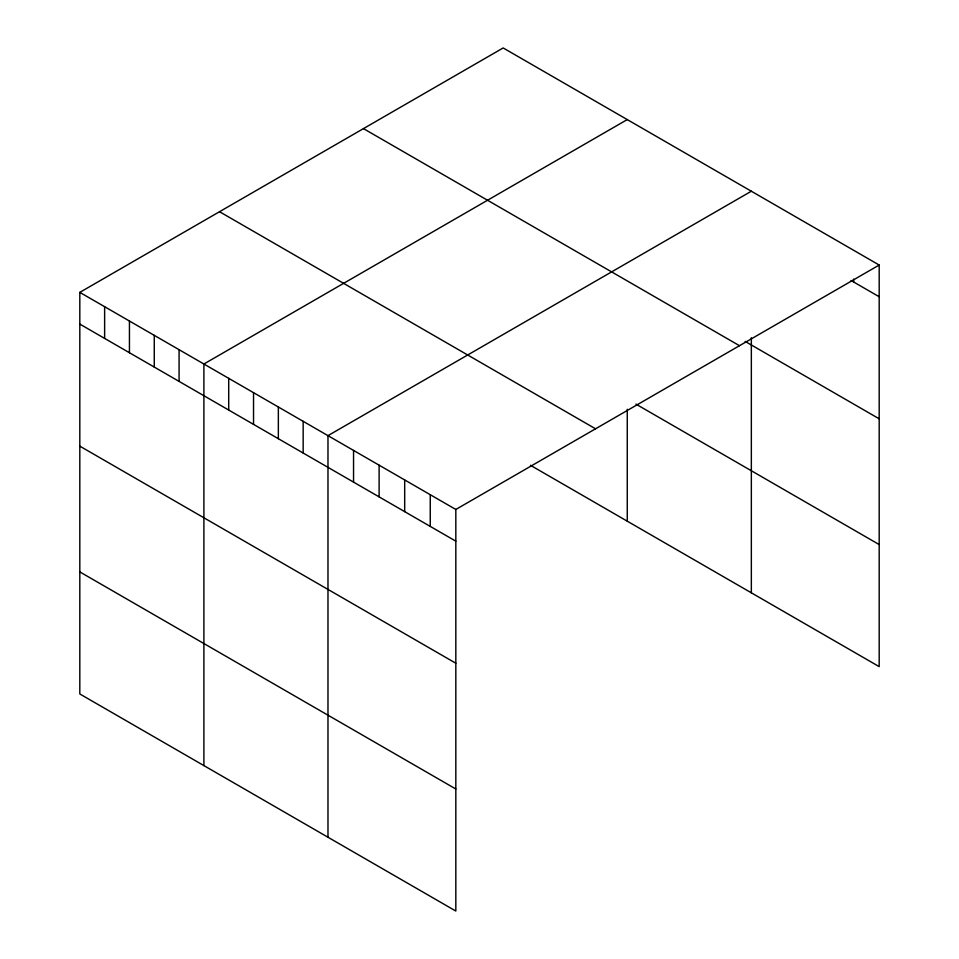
<?xml version="1.0" encoding="UTF-8"?>
<svg xmlns="http://www.w3.org/2000/svg" width="959" height="959" viewBox="0 0 959 959"><rect width="100%" height="100%" fill="white"/><g stroke="black" fill="none" stroke-linecap="round" stroke-linejoin="round"><path stroke-width="1.44" d="M79.813 292.375L455.825 509.469L455.825 911.05L79.813 693.956L79.813 292.375L503.175 47.95L879.187 265.044L879.187 666.625L530.471 465.295M627.258 119.587L203.895 364.012L203.895 765.606M751.341 191.225L327.978 435.65L327.978 837.243M455.825 509.469L879.187 265.044M851.065 280.507L879.187 296.739M745.143 341.404L879.187 418.807M363.461 128.614L739.473 345.696M635.949 404.123L879.187 544.568M219.527 211.711L595.539 428.805M79.813 324.082L455.825 541.164M79.813 446.139L455.825 663.232M79.813 571.9L455.825 788.993M853.618 279.093L853.618 281.982M751.341 337.724L751.341 592.818M627.258 409.289L627.258 521.169M430.255 494.7L430.255 526.407M404.686 479.944L404.686 511.638M379.117 465.175L379.117 496.882M353.547 450.418L353.547 482.113M303.164 421.325L303.164 453.032M278.35 407L278.35 438.695M253.536 392.675L253.536 424.369M228.71 378.337L228.71 410.044M179.081 349.687L179.081 381.382M154.267 335.362L154.267 367.057M129.441 321.037L129.441 352.732M104.627 306.7L104.627 338.407"/></g></svg>
